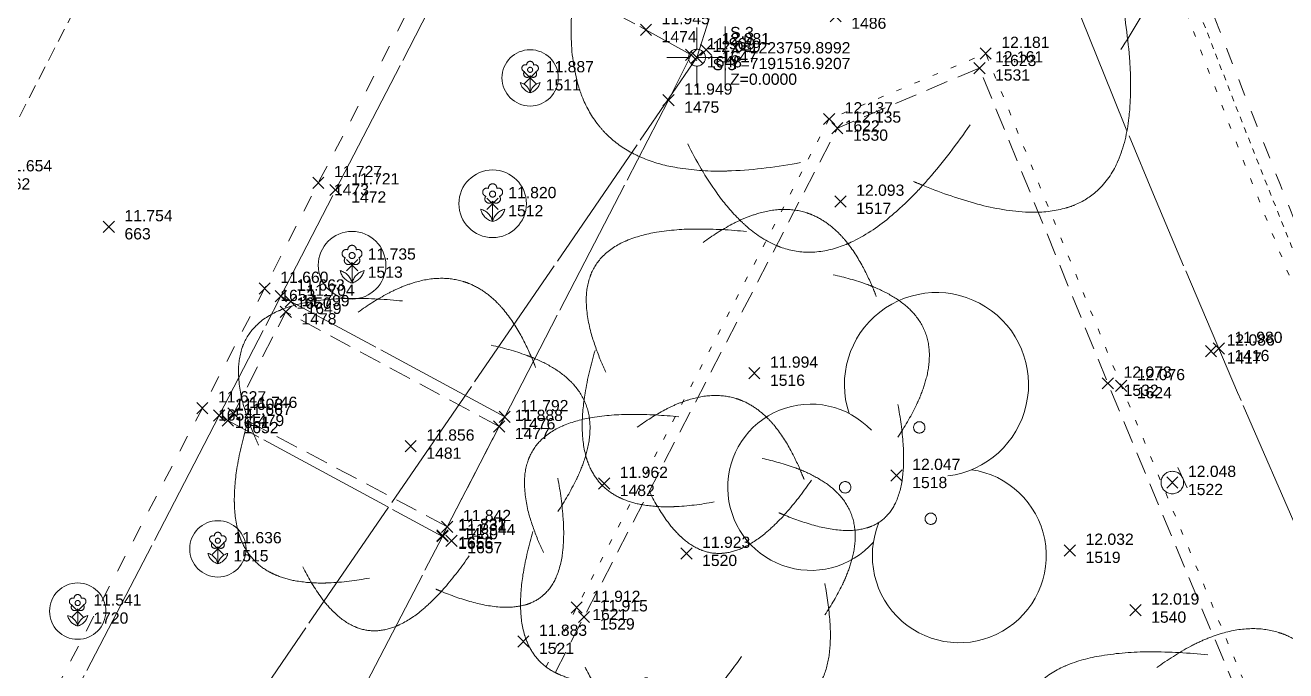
# Model space of a CAD drawing. Header units: metres. Extents: x 1223562 to 1223801, y 7191360 to 7191620.
# Drawn here: x 1223747.97 to 1223770.35, y 7191506.03 to 7191517.5 of the extents above; entities that cross this region are included whole.
import ezdxf

# ---------------------------------------------------------------- set-up
doc = ezdxf.new("R2010")
doc.units = ezdxf.units.M
doc.header["$PDMODE"] = 3
doc.header["$PDSIZE"] = 0.1
for name, pattern in [('LL_0822', [2.5, 2.5, 0]), ('LL_0824', [0.35, 0.1, -0.25]), ('LL_0827', [0.2, 0.1, -0.1]), ('LL_0829', [0.6, 0.3, -0.3]), ('RL_1103', [0.375, 0.25, -0.125]), ('Socle_Continu', [2.5, 2.5, 0]), ('TL_1182', [0.6, 0.4, -0.2]), ('Topo_Continu', [2.5, 2.5, 0]), ('YL_2901', [2.5, 2.5, 0])]:
    doc.linetypes.add(name, pattern=pattern)
for name, color, linetype, lineweight, true_color in [('BATIM_SCS', 7, 'Socle_Continu', 13, 0xdf7fff), ('SIGTR_PSS', 7, 'Socle_Continu', 13, 0x9966cc), ('SIGTS_PSS', 7, 'Socle_Continu', 13, 0x9966cc)]:
    doc.layers.add(name, color=color, linetype=linetype, lineweight=lineweight, true_color=true_color)
for name, color, linetype, lineweight in [('JARDI_SCS', 82, 'Socle_Continu', 13), ('MOBUR_PSS', 251, 'Socle_Continu', 13), ('SIGNV_SCS', 20, 'Socle_Continu', 13), ('SIGTA_SCI', 7, 'Socle_Continu', 13), ('SIGTM_PSI', 1, 'Socle_Continu', 13), ('SIGTM_SCI', 1, 'Socle_Continu', 13), ('SIGTO_PSI', 255, 'Socle_Continu', 13), ('SIGTO_SCI', 255, 'Socle_Continu', 13), ('VOIRI_SCS', 7, 'Socle_Continu', 13)]:
    doc.layers.add(name, color=color, linetype=linetype, lineweight=lineweight)
doc.styles.get("Standard").update_dxf_attribs({"font": 'arial.ttf'})

# ---------------------------------------------------------------- blocks, each defined once
blk = doc.blocks.new('YP_1521')
at = {"layer": 'SIGTO_SCI', "color": 7, "linetype": 'Socle_Continu'}
blk.add_point((0, 0), dxfattribs=at)
at = {"layer": 'SIGTA_SCI', "linetype": 'Socle_Continu'}
blk.add_attdef('ALT', (0.278, 0.099), '', height=0.2, dxfattribs=at)
at = {"layer": 'SIGTA_SCI', "linetype": 'Socle_Continu', "flags": 9}
blk.add_attdef('CALQUE_ALT', (1.69, -1.18), '', height=0.2, dxfattribs=at)
at = {"layer": 'SIGTM_SCI', "linetype": 'Socle_Continu'}
blk.add_attdef('MAT', (0.278, -0.223), '', height=0.2, dxfattribs=at)
at = {"layer": 'SIGTM_SCI', "linetype": 'Socle_Continu', "flags": 9}
blk.add_attdef('CALQUE_MAT', (1.69, -1.501), '', height=0.2, dxfattribs=at)
at = {"layer": 'SIGTO_SCI', "linetype": 'Socle_Continu', "flags": 9}
for tag, p in [('ID', (1.69, 0.105)), ('NATURE', (1.69, -0.216)), ('FAMILLE', (1.69, -0.538)), ('CALQUE', (1.69, -0.859)), ('PCRS', (1.69, -1.823))]:
    blk.add_attdef(tag, p, '', height=0.2, dxfattribs=at)
blk = doc.blocks.new('YP_2900')
at = {"layer": 'SIGTO_PSI', "linetype": 'Socle_Continu'}
blk.add_line((0.5, 0), (0, 0), dxfattribs=at)
at = {"layer": 'SIGTO_PSI', "linetype": 'Socle_Continu', "flags": 128}
blk.add_lwpolyline([(0.5, -0.55), (0.5, 0.55)], dxfattribs=at)
at = {"layer": 'SIGTO_PSI', "color": 7, "linetype": 'Socle_Continu'}
blk.add_point((0, 0), dxfattribs=at)
at = {"layer": 'SIGTM_PSI', "color": 1, "linetype": 'Socle_Continu'}
blk.add_attdef('MAT', (0.589, 0.345), '', height=0.2, dxfattribs=at)
at = {"layer": 'SIGTM_PSI', "linetype": 'Socle_Continu', "flags": 9}
blk.add_attdef('CALQUE_MAT', (1.598, -0.695), '', height=0.2, dxfattribs=at)
at = {"layer": 'SIGTO_PSI', "linetype": 'Socle_Continu', "flags": 9}
for tag, p in [('ID', (1.598, 0.59)), ('NATURE', (1.598, 0.269)), ('FAMILLE', (1.598, -0.052)), ('CALQUE', (1.598, -0.374)), ('PCRS', (1.598, -1.016))]:
    blk.add_attdef(tag, p, '', height=0.2, dxfattribs=at)
at = {"layer": 'SIGTO_PSI', "linetype": 'Socle_Continu'}
for tag, p in [('X=', (0.589, 0.075)), ('Y=', (0.589, -0.204)), ('Z=', (0.589, -0.482))]:
    blk.add_attdef(tag, p, '', height=0.2, dxfattribs=at)
blk = doc.blocks.new('TP_1203')
at = {"layer": 'JARDI_SCS', "linetype": 'Socle_Continu'}
for points in [[(0.3171, 0.1998, 0.007667), (0.3097, 0.2185, 0.026874), (0.2793, 0.282, 0.047786), (0.2363, 0.3458, 0.023985), (0.2196, 0.3641, 0.040407), (0.1879, 0.391, 0.05708), (0.1498, 0.4122, 0.021505), (0.1343, 0.4178, 0.075257), (0.0789, 0.4262, 0.004647), (0.0754, 0.4262, 0.067031), (0.0113, 0.4161, 0.025669), (-0.025, 0.4032, 0.024468), (-0.0582, 0.3875, 0.036292), (-0.1329, 0.3405)], [(-0.0204, 0.3686, 0.026081), (-0.1467, 0.3752, 0.000498), (-0.1491, 0.3752, 0.000061), (-0.1493, 0.3752, 0.039737), (-0.2542, 0.3668, 0.05935), (-0.3324, 0.3448, 0.002412), (-0.3355, 0.3435, 0.092506), (-0.393, 0.3053, 0.000753), (-0.3933, 0.305, 0.098491), (-0.4244, 0.2585, 0.011844), (-0.4269, 0.2521, 0.083514), (-0.4371, 0.1912, 0.009601), (-0.437, 0.184, 0.062383), (-0.4234, 0.101, 0.027233), (-0.3998, 0.0339, 0.012932), (-0.386, 0.003)], [(0.3734, -0.1657, 0.034341), (0.42, -0.0853, 0.016386), (0.4306, -0.0619, 0.033024), (0.4472, -0.0128, 0.065516), (0.4552, 0.0476, 0.004498), (0.4551, 0.0518, 0.088708), (0.4437, 0.1085, 0.001985), (0.4432, 0.1097, 0.087204), (0.4129, 0.1572, 0.010127), (0.4065, 0.1639, 0.060799), (0.3628, 0.1981, 0.037701), (0.3113, 0.2242, 0.012492), (0.2934, 0.231, 0.034867), (0.2046, 0.2561)], [(-0.4141, 0.0593, 0.030688), (-0.4401, -0.0515, 0.042762), (-0.4476, -0.1391, 0.002681), (-0.4475, -0.1447, 0.068057), (-0.4366, -0.2203, 0.027564), (-0.4302, -0.2384, 0.0661), (-0.4071, -0.2783, 0.02929), (-0.3949, -0.292, 0.071575), (-0.3592, -0.3187, 0.024959), (-0.3395, -0.3281, 0.055555), (-0.2929, -0.3415, 0.042997), (-0.2266, -0.3473, 0.011964), (-0.2081, -0.3468, 0.03671), (-0.1048, -0.3345)], [(0.064, -0.3627, 0.004702), (0.0762, -0.3679, 0.029397), (0.1549, -0.3952, 0.053456), (0.231, -0.4084, 0.017025), (0.2434, -0.4088, 0.067312), (0.292, -0.4022, 0.029038), (0.3048, -0.3978, 0.085197), (0.3382, -0.3767, 0.008842), (0.3415, -0.3736, 0.097758), (0.3694, -0.3319, 0.000163), (0.3695, -0.3318, 0.072483), (0.3857, -0.2677, 0.026786), (0.3883, -0.2187, 0.018833), (0.387, -0.1842, 0.02958), (0.3734, -0.0814)], [(-0.2735, -0.3064, 0.039486), (-0.23, -0.3798, 0.04359), (-0.1978, -0.4182, 0.016585), (-0.1839, -0.4312, 0.081902), (-0.1391, -0.4591, 0.006579), (-0.1351, -0.4607, 0.089308), (-0.0921, -0.4684, 0.016983), (-0.0837, -0.4681, 0.078527), (-0.037, -0.4569, 0.013117), (-0.0296, -0.4536, 0.063228), (0.0271, -0.4171, 0.02257), (0.0606, -0.3865, 0.018838), (0.0864, -0.3587, 0.027877), (0.1484, -0.2782)]]:
    blk.add_lwpolyline(points, format="xyb", dxfattribs=at)
at = {"layer": 'JARDI_SCS', "linetype": 'Socle_Continu', "flags": 9}
for tag, p in [('ID', (0.8891, 0.2461)), ('NATURE', (0.8891, -0.0752)), ('FAMILLE', (0.8891, -0.3964)), ('CALQUE', (0.8891, -0.7177)), ('PCRS', (0.8891, -1.039))]:
    blk.add_attdef(tag, p, '', height=0.2, dxfattribs=at)
blk = doc.blocks.new('TP_1204')
at = {"layer": 'JARDI_SCS', "linetype": 'Socle_Continu'}
for centre, radius in [((0.056, 0.1187), 0.014), ((-0.1268, -0.0289), 0.0141), ((0.0841, -0.1063), 0.014)]:
    blk.add_circle(centre, radius, dxfattribs=at)
for centre, radius, start, end in [((0.0983, 0.2242), 0.2268, 277.1047, 198.3791), ((-0.2112, -0.0288), 0.2048, 43.3093, 318.8126), ((0.1545, -0.1977), 0.2142, 157.5, 81.9939)]:
    blk.add_arc(centre, radius, start, end, dxfattribs=at)
at = {"layer": 'JARDI_SCS', "linetype": 'Socle_Continu', "extrusion": (0, 0, -1)}
blk.add_ellipse((-0.1268, -0.0289), major_axis=(0.00999, 0.00999), ratio=1, start_param=3.926991, end_param=7.068583, dxfattribs=at)
at = {"layer": 'JARDI_SCS', "linetype": 'Socle_Continu', "flags": 9}
for tag, p in [('ID', (0.9611, 0.2658)), ('NATURE', (0.9611, -0.0555)), ('FAMILLE', (0.9611, -0.3768)), ('CALQUE', (0.9611, -0.6981)), ('PCRS', (0.9611, -1.0193))]:
    blk.add_attdef(tag, p, '', height=0.2, dxfattribs=at)
blk = doc.blocks.new('HP_0569')
at = {"layer": 'SIGNV_SCS', "linetype": 'Socle_Continu'}
blk.add_line((-0.2, -0.2), (0.2, -0.2), dxfattribs=at)
blk.add_circle((0, 0), 0.2, dxfattribs=at)
at = {"layer": 'SIGNV_SCS', "linetype": 'Socle_Continu', "flags": 9}
for tag, p in [('ID', (0.713, 0.595)), ('NATURE', (0.713, 0.273)), ('FAMILLE', (0.713, -0.048)), ('CALQUE', (0.713, -0.369)), ('PCRS', (0.713, -0.69))]:
    blk.add_attdef(tag, p, '', height=0.2, dxfattribs=at)
blk = doc.blocks.new('YP_2903')
at = {"layer": 'SIGTR_PSS', "color": 1, "linetype": 'Socle_Continu'}
blk.add_line((0, 0.15), (0, 0.533), dxfattribs=at)
at = {"layer": 'SIGTR_PSS', "color": 5, "linetype": 'Socle_Continu'}
blk.add_line((-0.15, 0), (-0.533, 0), dxfattribs=at)
at = {"layer": 'SIGTR_PSS', "color": 3, "linetype": 'Socle_Continu'}
blk.add_line((0.15, 0), (0.533, 0), dxfattribs=at)
at = {"layer": 'SIGTR_PSS', "color": 2, "linetype": 'Socle_Continu'}
blk.add_line((0, -0.15), (0, -0.533), dxfattribs=at)
at = {"layer": 'SIGTR_PSS', "color": 4, "linetype": 'Socle_Continu'}
blk.add_circle((0, 0), 0.15, dxfattribs=at)
at = {"layer": 'SIGTR_PSS', "linetype": 'Socle_Continu', "flags": 9}
for tag, p in [('ID', (1.343, 0.305)), ('NATURE', (1.343, -0.016)), ('FAMILLE', (1.343, -0.337)), ('CALQUE', (1.343, -0.659)), ('PCRS', (1.343, -0.98))]:
    blk.add_attdef(tag, p, '', height=0.2, dxfattribs=at)
blk = doc.blocks.new('NP_2607')
at = {"layer": 'MOBUR_PSS', "linetype": 'Socle_Continu', "flags": 128}
blk.add_lwpolyline([(0, 0.023, 1.082498), (0.06, 0.067, 1.082498), (0.037, 0.137, 1.082498), (-0.037, 0.137, 1.082498), (-0.06, 0.067, 1.082498), (0, 0.023), (0, -0.158)], format="xyb", dxfattribs=at)
for points in [[(-0.106, -0.048, 0.278028), (0, -0.158, 0.278028)], [(0, -0.158, 0.278028), (0.107, -0.048, 0.278028)]]:
    blk.add_lwpolyline(points, format="xyb", close=True, dxfattribs=at)
at = {"layer": 'MOBUR_PSS', "linetype": 'Topo_Continu'}
blk.add_circle((0, 0), 0.3, dxfattribs=at)
at = {"layer": 'MOBUR_PSS', "linetype": 'Socle_Continu'}
blk.add_circle((0, 0.086), 0.027, dxfattribs=at)
at = {"layer": 'MOBUR_PSS', "linetype": 'Topo_Continu', "flags": 9}
for tag, p in [('ID', (1.099, 0.147)), ('NATURE', (1.099, -0.175)), ('FAMILLE', (1.099, -0.496)), ('CALQUE', (1.099, -0.817))]:
    blk.add_attdef(tag, p, '', height=0.2, dxfattribs=at)
at = {"layer": 'MOBUR_PSS', "linetype": 'Socle_Continu', "flags": 9}
blk.add_attdef('PCRS', (1.099, -1.138), '', height=0.2, dxfattribs=at)

msp = doc.modelspace()

# ---------------------------------------------------------------- linework, layer by layer
at = {"layer": 'BATIM_SCS', "linetype": 'RL_1103', "flags": 128}
msp.add_lwpolyline([(1223745.707, 7191515.602), (1223747.317, 7191514.802), (1223751.194, 7191522.329), (1223749.616, 7191523.147)], dxfattribs=at)
at = {"layer": 'JARDI_SCS', "linetype": 'TL_1182', "flags": 128}
for points in [[(1223769.729, 7191505.071), (1223768.284, 7191504.583), (1223767.266, 7191504.253), (1223766.856, 7191504.085), (1223761.365, 7191502.24), (1223754.182, 7191499.803), (1223757.894, 7191506.989), (1223762.392, 7191515.668), (1223764.914, 7191516.736), (1223767.197, 7191511.138)], [(1223756.386, 7191510.37), (1223752.598, 7191512.406), (1223751.671, 7191510.602), (1223755.466, 7191508.592)]]:
    msp.add_lwpolyline(points, close=True, dxfattribs=at)
at = {"layer": 'SIGTS_PSS', "linetype": 'YL_2901', "flags": 128}
msp.add_lwpolyline([(1223754.624, 7191615.542), (1223774.768, 7191564.41), (1223759.899, 7191516.921), (1223739.481, 7191487.157), (1223712.27, 7191430.488), (1223666.985, 7191365.329), (1223604.313, 7191397.356), (1223562.746, 7191366.34)], dxfattribs=at)
at = {"layer": 'VOIRI_SCS', "linetype": 'LL_0829', "flags": 128}
msp.add_lwpolyline([(1223773.531, 7191506.827, -0.005775), (1223771.08, 7191512.627, -0.005427), (1223768.901, 7191518.127, 0.00064), (1223766.56, 7191524.203), (1223765.874, 7191526.009), (1223765.747, 7191526.285), (1223765.673, 7191526.414), (1223765.61, 7191526.502), (1223765.585, 7191526.534), (1223765.483, 7191526.641), (1223765.368, 7191526.739), (1223765.119, 7191526.913), (1223764.612, 7191527.211), (1223764.017, 7191527.483), (1223763.269, 7191527.824, 0.089115), (1223761.86, 7191528.036, 0.157897), (1223760.257, 7191527.465, 0.109364), (1223759.133, 7191526.126), (1223755.556, 7191519.257), (1223753.176, 7191514.7), (1223752.223, 7191512.822), (1223751.117, 7191510.699), (1223747.81, 7191504.349), (1223746.535, 7191501.87), (1223745.252, 7191499.378), (1223745.082, 7191499.037), (1223745.178, 7191498.99), (1223745.212, 7191499.026), (1223745.381, 7191498.952)], format="xyb", dxfattribs=at)
at = {"layer": 'VOIRI_SCS', "linetype": 'LL_0822', "flags": 128}
msp.add_lwpolyline([(1223763.048, 7191527.565, 0.06558), (1223761.959, 7191527.732, 0.171093), (1223760.43, 7191527.229, 0.109278), (1223759.417, 7191526.018), (1223755.823, 7191519.093), (1223758.994, 7191517.415), (1223759.798, 7191516.97)], format="xyb", dxfattribs=at)
at = {"layer": 'VOIRI_SCS', "linetype": 'LL_0827', "flags": 128}
msp.add_lwpolyline([(1223773.328, 7191506.72, -0.005713), (1223770.868, 7191512.558, -0.005326), (1223768.697, 7191518.049, 0.000695), (1223766.351, 7191524.145), (1223765.684, 7191525.9), (1223765.606, 7191526.103)], format="xyb", dxfattribs=at)
at = {"layer": 'VOIRI_SCS', "linetype": 'LL_0824', "flags": 128}
msp.add_lwpolyline([(1223773.135, 7191506.608, -0.007113), (1223770.648, 7191512.478, -0.006606), (1223768.489, 7191517.991, 0.00535), (1223766.126, 7191524.07), (1223765.579, 7191525.553), (1223765.532, 7191525.731)], format="xyb", dxfattribs=at)
at = {"layer": 'VOIRI_SCS', "linetype": 'LL_0822', "flags": 128}
for points in [[(1223776.088, 7191496.668), (1223775.181, 7191498.484), (1223774.293, 7191500.309), (1223773.429, 7191502.145), (1223772.582, 7191503.99), (1223771.798, 7191505.73), (1223771.023, 7191507.475), (1223769.499, 7191510.975), (1223768.004, 7191514.488), (1223767.275, 7191516.252), (1223766.564, 7191518.024), (1223765.712, 7191520.229), (1223764.878, 7191522.44)], [(1223755.823, 7191519.093), (1223753.482, 7191514.57), (1223752.512, 7191512.685)], [(1223759.798, 7191516.97), (1223759.396, 7191516.165), (1223756.485, 7191510.543), (1223756.386, 7191510.37), (1223755.466, 7191508.592), (1223755.382, 7191508.437), (1223755.381, 7191508.421), (1223752.037, 7191501.983), (1223748.263, 7191504.061)], [(1223756.485, 7191510.543), (1223752.689, 7191512.593), (1223752.512, 7191512.685), (1223751.417, 7191510.567), (1223751.57, 7191510.475), (1223755.381, 7191508.421)], [(1223751.417, 7191510.567), (1223748.088, 7191504.157), (1223746.83, 7191501.751), (1223745.381, 7191498.952), (1223742.086, 7191492.466), (1223738.867, 7191486.237)]]:
    msp.add_lwpolyline(points, dxfattribs=at)
at = {"layer": 'VOIRI_SCS', "linetype": 'LL_0824', "flags": 128}
msp.add_lwpolyline([(1223752.291, 7191486.646), (1223751.516, 7191488.871), (1223748.419, 7191497.852), (1223753.919, 7191499.712), (1223757.763, 7191507.156), (1223762.246, 7191515.831), (1223765.026, 7191516.994), (1223767.433, 7191511.094), (1223769.906, 7191505.137), (1223770.878, 7191502.302), (1223772.852, 7191496.572), (1223774.329, 7191492.378), (1223766.893, 7191489.865), (1223761.458, 7191488.038), (1223758.19, 7191486.943), (1223753.246, 7191485.29), (1223752.828, 7191485.147)], close=True, dxfattribs=at)

# ---------------------------------------------------------------- block references
at = {"layer": 'JARDI_SCS', "linetype": 'Socle_Continu'}
for p, xscale, yscale in [((1223762.985, 7191519.033), 11.88547917796001, 11.88547917796001), ((1223760.918, 7191511.316), 6.828287923945793, 6.828287923945793), ((1223754.816, 7191510.021), 6.996511484297788, 6.996511484297788), ((1223759.713, 7191508.117), 6.581880983798407, 6.581880983798407), ((1223769.138, 7191503.335), 8.089130212308142, 8.089130212308142)]:
    msp.add_blockref('TP_1203', p, dxfattribs=dict(at, xscale=xscale, yscale=yscale))
at = {"layer": 'JARDI_SCS', "linetype": 'Socle_Continu', "xscale": 7.207138236693053, "yscale": 7.207138236693053, "zscale": 7.207138236693053}
msp.add_blockref('TP_1204', (1223763.444, 7191509.5), dxfattribs=at)
at = {"layer": 'MOBUR_PSS', "linetype": 'Socle_Continu'}
for p, xscale, yscale, zscale in [((1223756.937, 7191516.561), 1.666666666752788, 1.666666666752788, 1.666666666752788), ((1223756.271, 7191514.326), 1.99999999789992, 1.99999999789992, 1.99999999789992), ((1223753.775, 7191513.235), 1.99999999789992, 1.99999999789992, 1.99999999789992), ((1223751.392, 7191508.199), 1.666666666752788, 1.666666666752788, 1.666666666752788), ((1223748.903, 7191507.093), 1.666666666752788, 1.666666666752788, 1.666666666752788)]:
    msp.add_blockref('NP_2607', p, dxfattribs=dict(at, xscale=xscale, yscale=yscale, zscale=zscale))
at = {"layer": 'SIGNV_SCS', "linetype": 'Socle_Continu', "rotation": 115.1964896253261}
msp.add_blockref('HP_0569', (1223768.34, 7191509.376), dxfattribs=at)
at = {"layer": 'SIGTO_PSI', "color": 193, "linetype": 'Socle_Continu'}
msp.add_blockref('YP_2900', (1223759.899, 7191516.921), dxfattribs=at).add_auto_attribs({'MAT': 'S.3', 'X=': 'X=1223759.8992', 'Y=': 'Y=7191516.9207', 'Z=': 'Z=0.0000'})
at = {"layer": 'SIGTO_SCI', "linetype": 'Socle_Continu'}
for p, values in [((1223762.362, 7191517.656), {'ALT': '12.175', 'MAT': '1486'}), ((1223758.994, 7191517.415), {'ALT': '11.945', 'MAT': '1474'}), ((1223759.798, 7191516.97), {'ALT': '11.969', 'MAT': '1648'}), ((1223759.899, 7191516.921), {'ALT': '12.089', 'MAT': 'S.3'}), ((1223760.063, 7191517.059), {'ALT': '12.081', 'MAT': '1647'}), ((1223765.026, 7191516.994), {'ALT': '12.181', 'MAT': '1623'}), ((1223764.914, 7191516.736), {'ALT': '12.161', 'MAT': '1531'}), ((1223756.937, 7191516.561), {'ALT': '11.887', 'MAT': '1511'}), ((1223759.396, 7191516.165), {'ALT': '11.949', 'MAT': '1475'}), ((1223762.246, 7191515.831), {'ALT': '12.137', 'MAT': '1622'}), ((1223762.392, 7191515.668), {'ALT': '12.135', 'MAT': '1530'}), ((1223747.317, 7191514.802), {'ALT': '11.654', 'MAT': '662'}), ((1223753.176, 7191514.7), {'ALT': '11.727', 'MAT': '1473'}), ((1223753.482, 7191514.57), {'ALT': '11.721', 'MAT': '1472'}), ((1223756.271, 7191514.326), {'ALT': '11.820', 'MAT': '1512'}), ((1223762.449, 7191514.368), {'ALT': '12.093', 'MAT': '1517'}), ((1223749.456, 7191513.916), {'ALT': '11.754', 'MAT': '663'}), ((1223753.775, 7191513.235), {'ALT': '11.735', 'MAT': '1513'}), ((1223752.223, 7191512.822), {'ALT': '11.660', 'MAT': '1653'}), ((1223752.512, 7191512.685), {'ALT': '11.663', 'MAT': '1650'}), ((1223752.598, 7191512.406), {'ALT': '11.799', 'MAT': '1478'}), ((1223752.689, 7191512.593), {'ALT': '11.704', 'MAT': '1649'}), ((1223769.164, 7191511.755), {'ALT': '11.980', 'MAT': '1416'}), ((1223769.027, 7191511.709), {'ALT': '12.086', 'MAT': '1417'}), ((1223760.918, 7191511.316), {'ALT': '11.994', 'MAT': '1516'}), ((1223767.197, 7191511.138), {'ALT': '12.073', 'MAT': '1532'}), ((1223767.433, 7191511.094), {'ALT': '12.076', 'MAT': '1624'}), ((1223751.117, 7191510.699), {'ALT': '11.627', 'MAT': '1654'}), ((1223751.417, 7191510.567), {'ALT': '11.608', 'MAT': '1651'}), ((1223751.57, 7191510.475), {'ALT': '11.667', 'MAT': '1652'}), ((1223751.671, 7191510.602), {'ALT': '11.746', 'MAT': '1479'}), ((1223756.485, 7191510.543), {'ALT': '11.792', 'MAT': '1476'}), ((1223756.386, 7191510.37), {'ALT': '11.888', 'MAT': '1477'}), ((1223754.816, 7191510.021), {'ALT': '11.856', 'MAT': '1481'}), ((1223763.444, 7191509.5), {'ALT': '12.047', 'MAT': '1518'}), ((1223758.251, 7191509.359), {'ALT': '11.962', 'MAT': '1482'}), ((1223768.34, 7191509.376), {'ALT': '12.048', 'MAT': '1522'}), ((1223755.381, 7191508.421), {'ALT': '11.731', 'MAT': '1656'}), ((1223755.382, 7191508.437), {'ALT': '11.832', 'MAT': '1655'}), ((1223755.466, 7191508.592), {'ALT': '11.842', 'MAT': '1480'}), ((1223751.392, 7191508.199), {'ALT': '11.636', 'MAT': '1515'}), ((1223755.543, 7191508.343), {'ALT': '11.844', 'MAT': '1657'}), ((1223766.522, 7191508.171), {'ALT': '12.032', 'MAT': '1519'}), ((1223759.713, 7191508.117), {'ALT': '11.923', 'MAT': '1520'}), ((1223748.903, 7191507.093), {'ALT': '11.541', 'MAT': '1720'}), ((1223757.763, 7191507.156), {'ALT': '11.912', 'MAT': '1621'}), ((1223767.687, 7191507.11), {'ALT': '12.019', 'MAT': '1540'}), ((1223757.894, 7191506.989), {'ALT': '11.915', 'MAT': '1529'}), ((1223756.816, 7191506.555), {'ALT': '11.883', 'MAT': '1521'})]:
    msp.add_blockref('YP_1521', p, dxfattribs=at).add_auto_attribs(values)
at = {"layer": 'SIGTR_PSS', "linetype": 'Socle_Continu'}
msp.add_blockref('YP_2903', (1223759.899, 7191516.921), dxfattribs=at)

doc.saveas('drawing.dxf')
